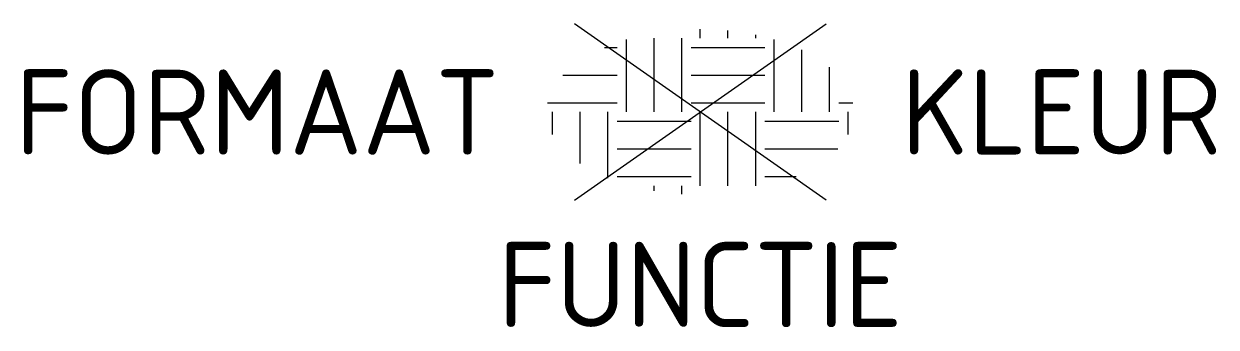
# Model space of a CAD drawing. Extents: x -14.3 to 10.9, y -4.6 to 1.9.
import ezdxf
from ezdxf.enums import TextEntityAlignment as Align

# ---------------------------------------------------------------- set-up
doc = ezdxf.new("R2010")
doc.units = 0
doc.styles.add('NLCS-ISO', font='NLCS-ISO.ttf')

msp = doc.modelspace()

# ---------------------------------------------------------------- linework, layer by layer
for p, q in [((-2.662, -1.864), (2.662, 1.864)), ((2.662, -1.864), (-2.662, 1.864)), ((-1.563, 0), (-1.563, 1.534)), ((-0.977, 0), (-0.977, 1.562)), ((-0.391, 0), (-0.391, 1.562)), ((0, 1.562), (0, 1.75)), ((0.586, 1.562), (0.586, 1.721)), ((1.172, 1.562), (1.172, 1.632)), ((1.562, 0), (1.562, 1.534)), ((-2.027, 1.367), (-1.758, 1.367)), ((-0.195, 1.367), (1.367, 1.367)), ((2.148, 0), (2.148, 1.313)), ((-2.907, 0.781), (-1.758, 0.781)), ((-0.195, 0.781), (1.367, 0.781)), ((2.734, 0), (2.734, 0.945)), ((-3.229, 0.195), (-1.758, 0.195)), ((-0.195, 0.195), (1.367, 0.195)), ((0, -1.563), (0, 0)), ((0.586, -1.563), (0.586, 0)), ((2.93, 0.195), (3.229, 0.195)), ((-3.125, -0.479), (-3.125, 0)), ((-2.539, -1.092), (-2.539, 0)), ((-1.953, -1.398), (-1.953, 0)), ((-1.758, -0.195), (-0.195, -0.195)), ((1.172, -1.563), (1.172, 0)), ((1.367, -0.195), (2.93, -0.195)), ((3.125, -0.479), (3.125, 0)), ((-1.758, -0.781), (-0.195, -0.781)), ((1.367, -0.781), (2.907, -0.781)), ((-1.758, -1.367), (-0.195, -1.367)), ((1.367, -1.367), (2.027, -1.367)), ((-0.977, -1.669), (-0.977, -1.563)), ((-0.391, -1.737), (-0.391, -1.563))]:
    msp.add_line(p, q)

# ---------------------------------------------------------------- texts
at = {"style": 'NLCS-ISO'}
msp.add_attdef('FORMAAT', text='', height=1.8, dxfattribs=at).set_placement((-4.25, 0), align=Align.MIDDLE_RIGHT)
msp.add_attdef('KLEUR', text='', height=1.8, dxfattribs=at).set_placement((4.25, 0), align=Align.MIDDLE_LEFT)
at = {"style": 'NLCS-ISO', "flags": 1}
msp.add_attdef('FUNCTIE', text='', height=1.8, dxfattribs=at).set_placement((0, -2.75), align=Align.TOP_CENTER)

doc.saveas('drawing.dxf')
